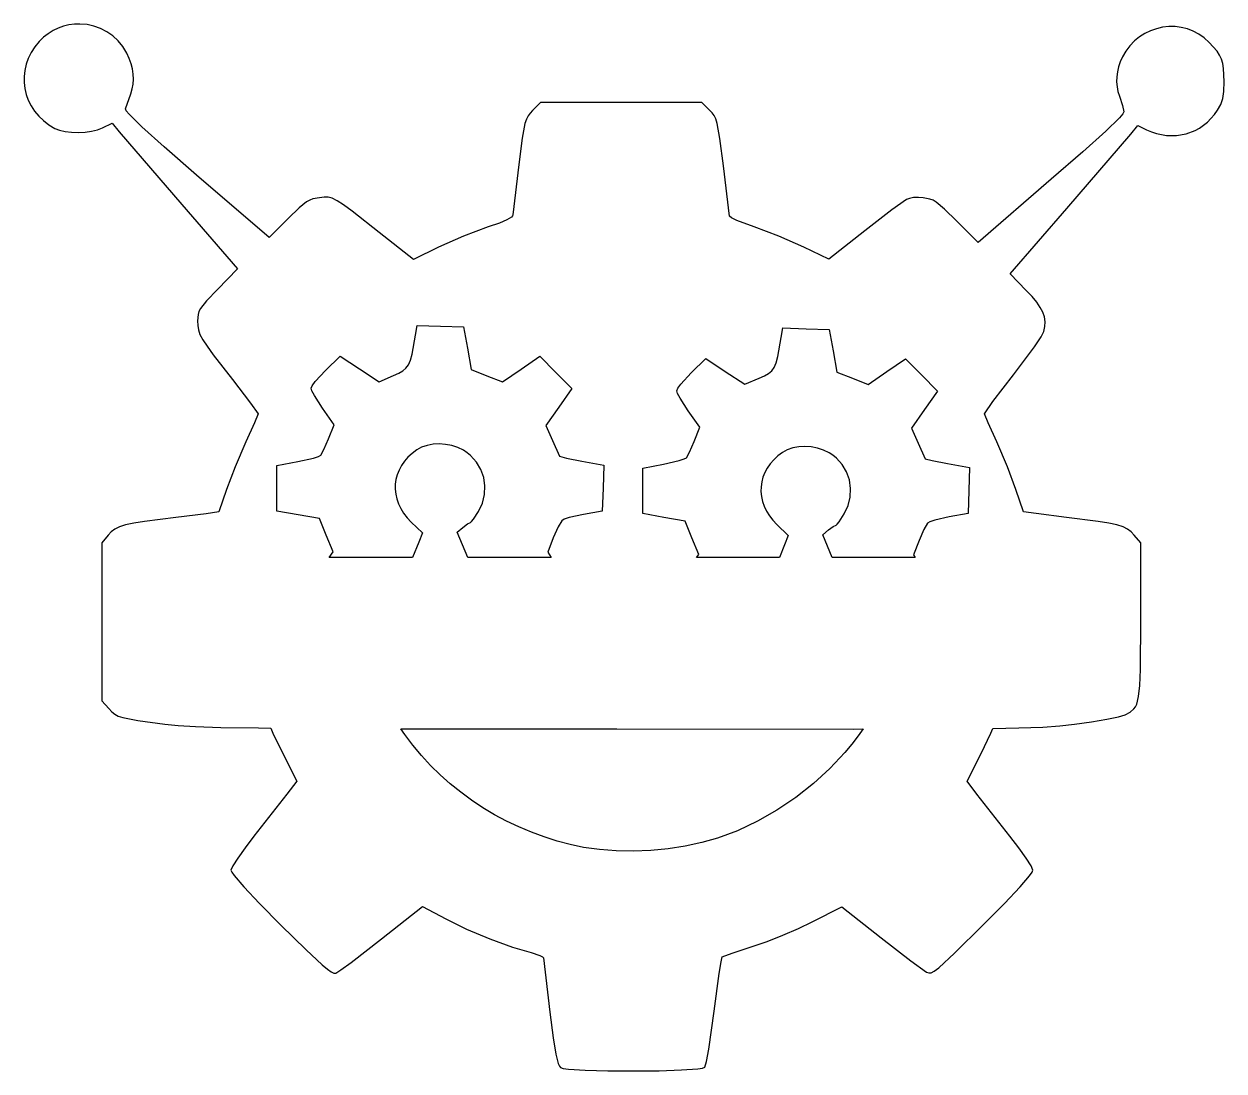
# Model space of a CAD drawing. Extents: x 4 to 116, y 15 to 112.
import ezdxf

# ---------------------------------------------------------------- set-up
doc = ezdxf.new("R2010")
doc.units = 0
doc.layers.get('0').update_dxf_attribs({"linetype": 'CONTINUOUS'})

msp = doc.modelspace()

# ---------------------------------------------------------------- linework, layer by layer
at = {"color": 7}
for points in [[(9.651224, 112.282751), (9.140799, 112.265663), (8.632578, 112.19621), (8.130972, 112.074392), (7.640391, 111.899105), (7.164692, 111.670351), (6.708286, 111.387026), (6.276133, 111.04858), (5.872092, 110.655012), (5.46309, 110.158919), (5.124644, 109.639123), (4.856753, 109.100585), (4.657765, 108.548268), (4.527127, 107.986579), (4.463737, 107.420481), (4.466493, 106.855485), (4.534844, 106.296553), (4.668238, 105.747543), (4.865022, 105.213966), (5.125195, 104.701336), (5.447105, 104.213511), (5.829648, 103.756002), (6.272825, 103.33322), (6.775534, 102.950676), (7.33612, 102.612782), (7.767722, 102.439149), (8.290273, 102.316779), (8.875664, 102.246223), (9.49523, 102.226931), (10.119757, 102.25835), (10.721133, 102.341032), (11.270695, 102.473875), (11.739227, 102.656879), (12.631645, 103.100056), (13.292001, 102.306306), (19.0974, 95.552816), (24.242995, 89.592525), (22.39477, 87.693037), (21.372817, 86.618168), (20.819397, 85.923086), (20.673325, 85.647476), (20.591745, 85.382343), (20.547648, 84.771597), (20.56253, 84.340545), (20.627574, 83.940915), (20.773095, 83.522543), (21.029961, 83.032513), (21.429041, 82.420663), (22.000651, 81.634079), (23.784935, 79.332204), (25.459527, 77.154905), (26.155712, 76.152796), (25.821675, 75.323215), (25.018003, 73.558775), (24.024162, 71.259105), (23.233169, 69.141888), (22.531472, 67.087507), (21.333681, 66.905056), (18.531302, 66.559994), (15.621988, 66.192335), (14.628147, 66.030277), (13.874084, 65.864912), (13.310742, 65.683562), (12.888511, 65.473549), (12.55668, 65.220542), (12.266741, 64.912412), (11.664813, 64.197487), (11.664813, 56.877898), (11.664813, 49.55831), (12.330681, 48.846142), (12.606289, 48.561712), (12.873077, 48.339573), (13.188373, 48.163737), (13.609501, 48.017664), (15.000768, 47.754735), (17.508246, 47.423454), (18.74352, 47.290612), (20.343147, 47.187533), (22.695734, 47.110365), (26.192092, 47.055241), (27.333659, 47.049179), (27.524931, 46.576237), (28.439947, 44.69108), (29.735855, 42.133991), (28.819183, 40.930689), (25.774271, 37.03911), (24.947448, 35.958176), (24.270004, 35.001268), (23.811393, 34.273112), (23.64217, 33.876237), (23.716584, 33.692129), (23.940378, 33.372978), (24.825629, 32.341653), (26.27753, 30.805416), (28.275135, 28.785764), (30.607326, 26.489951), (32.093404, 25.104748), (32.583985, 24.697399), (32.940621, 24.448801), (33.190322, 24.337456), (33.358442, 24.33966), (33.831385, 24.642829), (34.787743, 25.342322), (37.596737, 27.51411), (41.388545, 30.518233), (43.557028, 29.360128), (45.483525, 28.419755), (47.633815, 27.511352), (49.719615, 26.747922), (51.453738, 26.243006), (52.277804, 25.988896), (52.528056, 25.862116), (52.620109, 25.756836), (53.208808, 20.713215), (53.512527, 18.358423), (53.756163, 16.828801), (53.971138, 15.961741), (54.077521, 15.72637), (54.188316, 15.595182), (54.433607, 15.516358), (54.92033, 15.44911), (56.478614, 15.347685), (58.584257, 15.289809), (60.958342, 15.274925), (63.321953, 15.301934), (65.396176, 15.370838), (66.900994, 15.48053), (67.353543, 15.549982), (67.558594, 15.629907), (67.710729, 16.141435), (67.924599, 17.292374), (68.4229, 20.830074), (68.888126, 24.312101), (69.065615, 25.402955), (69.173656, 25.840619), (70.08371, 26.188989), (72.049345, 26.834462), (73.321549, 27.277088), (74.776207, 27.848698), (76.23362, 28.475429), (77.514643, 29.083971), (80.261902, 30.477443), (83.912048, 27.6001), (86.651588, 25.48233), (88.111757, 24.432266), (88.304131, 24.358953), (88.522964, 24.374388), (88.82007, 24.522114), (89.248365, 24.846226), (90.705778, 26.196155), (93.311922, 28.771983), (95.31559, 30.7977), (96.771902, 32.338346), (97.659358, 33.371875), (97.884252, 33.691579), (97.958669, 33.876237), (97.789445, 34.272561), (97.330834, 35.001268), (96.653391, 35.958176), (95.826567, 37.03911), (92.781655, 40.930689), (91.864983, 42.133991), (93.160891, 44.69108), (94.075906, 46.576237), (94.256706, 47.022721), (96.643468, 47.06296), (98.879749, 47.147297), (100.454571, 47.264704), (101.828751, 47.420146), (103.404674, 47.636224), (104.811927, 47.868837), (105.896169, 48.089323), (106.50471, 48.26957), (106.973242, 48.517065), (107.328226, 48.819683), (107.468234, 49.020877), (107.586194, 49.271679), (107.76203, 49.967312), (107.871724, 51.000841), (107.930703, 52.467073), (107.959365, 57.075234), (107.959365, 64.197487), (107.357989, 64.912412), (107.068051, 65.220542), (106.737321, 65.472999), (106.315091, 65.683011), (105.75175, 65.864912), (104.997136, 66.030828), (104.001642, 66.194539), (101.085711, 66.56716), (98.280577, 66.914976), (97.086094, 67.094673), (96.391012, 69.141888), (95.600016, 71.259105), (94.606176, 73.558775), (93.802503, 75.325972), (93.468468, 76.161062), (94.25836, 77.293258), (96.157848, 79.773176), (98.099227, 82.371054), (98.723203, 83.292134), (98.991094, 83.786023), (99.077084, 84.254004), (99.090865, 84.700491), (99.025821, 85.137602), (98.878095, 85.576921), (98.641624, 86.030573), (98.311997, 86.509578), (97.884252, 87.026617), (97.352881, 87.592716), (95.84641, 89.125095), (101.109965, 95.202243), (107.033877, 102.07259), (107.694232, 102.86634), (108.484124, 102.491514), (108.94935, 102.294179), (109.416781, 102.14039), (110.349988, 101.962347), (111.268311, 101.954079), (112.155217, 102.110624), (112.994718, 102.427022), (113.391593, 102.644201), (113.770829, 102.899965), (114.129669, 103.193762), (114.467015, 103.524491), (114.780104, 103.892152), (115.067287, 104.296193), (115.377622, 104.83914), (115.561727, 105.373268), (115.649921, 106.032521), (115.672521, 106.950294), (115.627874, 108.156354), (115.557318, 108.616067), (115.439908, 109.016801), (115.265726, 109.386666), (115.025394, 109.752122), (114.30165, 110.579496), (113.843589, 111.000624), (113.34915, 111.349544), (112.824944, 111.626805), (112.278139, 111.833511), (111.713694, 111.971314), (111.139327, 112.040216), (110.561102, 112.042972), (109.986184, 111.979032), (109.420086, 111.850598), (108.869422, 111.658224), (108.341359, 111.403011), (107.841958, 111.086614), (107.377835, 110.709583), (106.955052, 110.27302), (106.580778, 109.778029), (106.261624, 109.225711), (106.058777, 108.768754), (105.903334, 108.306835), (105.795294, 107.842712), (105.735765, 107.379691), (105.724188, 106.919426), (105.760569, 106.465225), (105.846006, 106.020394), (105.979952, 105.586588), (106.262724, 104.735511), (106.402735, 104.142404), (106.302413, 103.954439), (105.985464, 103.59174), (104.709402, 102.353159), (102.596043, 100.446505), (99.666333, 97.891071), (92.891896, 92.048189), (90.871143, 94.059574), (89.757686, 95.140507), (89.009137, 95.762829), (88.708725, 95.945833), (88.424849, 96.065998), (87.804731, 96.188919), (87.348324, 96.214826), (86.906801, 96.193328), (86.521503, 96.128836), (86.233216, 96.025759), (84.882737, 95.055069), (82.373607, 93.115893), (79.039306, 90.487147), (76.729713, 91.607217), (74.428941, 92.618697), (72.141397, 93.476939), (70.530747, 94.08052), (70.039615, 94.322504), (69.858265, 94.480151), (69.287755, 99.156662), (68.95317, 101.676267), (68.701264, 103.078007), (68.571176, 103.498585), (68.421246, 103.80506), (68.236037, 104.053658), (68.002321, 104.298949), (67.282434, 105.018285), (59.812364, 105.018285), (52.341745, 105.018285), (51.603115, 104.279657), (51.362236, 104.028302), (51.172617, 103.779153), (51.019931, 103.477087), (50.890394, 103.067534), (50.6429, 101.706032), (50.318234, 99.254778), (49.767017, 94.597009), (49.733393, 94.495585), (49.634175, 94.385893), (49.225173, 94.136744), (48.51576, 93.837985), (47.483334, 93.476939), (45.190829, 92.616492), (42.879584, 91.600051), (40.555109, 90.472816), (37.387275, 92.970373), (34.883656, 94.928289), (34.078879, 95.521948), (33.482465, 95.910555), (33.028815, 96.132695), (32.650129, 96.228055), (32.279162, 96.234669), (31.850317, 96.192226), (31.221933, 96.073715), (30.943015, 95.96292), (30.656935, 95.798107), (29.970672, 95.243033), (28.978486, 94.285021), (27.181523, 92.498532), (20.460556, 98.28078), (17.455881, 100.89299), (15.384414, 102.758854), (14.199852, 103.921366), (13.925347, 104.252647), (13.855343, 104.424075), (14.350885, 105.820303), (14.487036, 106.266236), (14.571371, 106.720438), (14.603893, 107.181805), (14.585152, 107.650338), (14.515148, 108.124383), (14.39388, 108.60394), (14.220799, 109.088458), (13.997005, 109.576284), (13.627691, 110.190889), (13.190026, 110.729426), (12.693381, 111.189691), (12.147678, 111.571132), (11.561185, 111.872647), (10.943273, 112.09203), (10.303863, 112.229283), (9.651224, 112.282751), (9.651224, 112.282751)], [(40.905129, 84.351018), (43.053766, 84.284323), (45.202956, 84.217073), (45.55408, 82.239866), (45.905754, 80.263207), (47.359309, 79.693251), (48.812863, 79.123845), (50.534309, 80.313366), (52.255204, 81.503441), (53.742933, 80.002482), (55.230664, 78.500972), (54.032874, 76.785589), (52.83453, 75.069658), (53.446933, 73.683351), (54.102326, 72.228143), (54.727406, 72.069943), (56.169384, 71.787171), (58.192894, 71.41565), (58.126197, 69.286857), (58.059502, 67.157513), (56.306086, 66.848282), (54.992539, 66.548971), (54.534479, 66.394629), (54.296354, 66.262891), (53.961765, 65.680254), (53.519142, 64.666018), (52.998795, 63.345859), (53.320703, 62.861893), (45.581642, 62.861893), (44.604888, 65.197942), (45.138463, 65.642772), (45.564003, 65.959722), (45.837406, 66.095872), (45.948751, 66.179105), (46.128998, 66.39904), (46.596979, 67.117273), (46.954168, 67.889526), (47.148195, 68.688238), (47.184023, 69.490254), (47.067167, 70.274084), (46.803684, 71.017672), (46.399093, 71.699526), (45.857799, 72.296491), (45.538095, 72.556666), (45.186421, 72.787626), (44.671585, 73.039532), (44.116511, 73.220329), (43.537182, 73.330573), (42.95124, 73.369709), (42.374119, 73.338289), (41.822352, 73.235764), (41.313031, 73.062129), (40.862136, 72.817392), (40.428879, 72.493276), (40.047989, 72.142152), (39.719466, 71.766224), (39.444409, 71.369899), (39.221719, 70.955936), (39.052496, 70.527091), (38.936739, 70.087222), (38.875003, 69.639084), (38.867287, 69.185985), (38.913589, 68.730681), (39.015014, 68.277032), (39.170456, 67.82779), (39.381572, 67.386818), (39.647256, 66.955769), (39.968614, 66.539601), (40.346197, 66.139969), (41.401776, 65.124629), (41.051752, 64.270247), (40.480695, 62.861893), (32.752655, 62.861893), (33.105433, 63.378932), (32.475947, 64.91627), (31.845906, 66.454161), (29.877516, 66.805838), (27.908576, 67.157513), (27.908576, 69.259848), (27.908576, 71.362183), (29.852712, 71.740316), (31.278707, 72.068289), (31.754404, 72.214912), (31.978198, 72.324603), (32.258766, 72.855977), (32.678242, 73.843202), (33.196385, 75.155095), (32.130335, 76.680308), (31.377375, 77.853294), (31.14862, 78.284344), (31.064283, 78.530738), (31.17067, 78.762248), (31.459504, 79.151407), (32.4098, 80.18714), (33.754767, 81.518876), (35.562753, 80.324943), (37.370739, 79.13101), (38.716806, 79.709786), (39.199669, 79.928068), (39.575047, 80.139735), (39.863885, 80.384475), (40.088229, 80.701422), (40.267925, 81.128616), (40.424471, 81.706288), (40.754098, 83.465769), (40.905129, 84.351018), (40.905129, 84.351018)], [(74.794947, 84.117304), (76.944137, 84.050607), (79.092773, 83.983359), (79.444448, 82.006149), (79.795572, 80.02949), (81.249126, 79.459534), (82.703234, 78.890128), (84.424126, 80.079652), (86.145021, 81.269727), (87.632753, 79.768768), (89.121032, 78.267255), (87.922691, 76.551875), (86.724901, 74.835941), (87.33675, 73.449634), (87.992696, 71.993876), (88.617773, 71.836226), (90.059754, 71.553454), (92.082712, 71.181934), (92.016017, 69.053143), (91.949319, 66.923796), (90.196454, 66.614565), (88.882907, 66.315254), (88.424849, 66.160915), (88.186724, 66.029174), (87.852136, 65.44654), (87.40951, 64.432304), (86.889162, 63.112145), (87.055628, 62.861893), (79.373892, 62.861893), (78.494705, 64.964228), (79.02828, 65.409058), (79.45382, 65.726005), (79.727223, 65.862158), (79.838568, 65.945391), (80.018815, 66.165324), (80.486796, 66.883559), (80.843985, 67.65581), (81.038013, 68.454521), (81.073841, 69.25654), (80.956984, 70.040367), (80.693504, 70.783958), (80.28891, 71.46581), (79.747617, 72.062777), (79.427912, 72.32295), (79.076238, 72.553909), (78.561403, 72.805815), (78.006328, 72.986615), (77.427552, 73.096857), (76.841058, 73.135992), (76.263936, 73.104573), (75.712722, 73.002047), (75.203398, 72.828415), (74.752503, 72.583675), (74.31925, 72.25956), (73.93836, 71.908436), (73.609836, 71.532507), (73.334227, 71.136185), (73.112087, 70.722222), (72.942863, 70.293377), (72.82711, 69.853505), (72.765374, 69.405367), (72.757105, 68.952268), (72.803959, 68.496965), (72.904831, 68.043315), (73.060273, 67.594074), (73.27139, 67.153101), (73.537074, 66.722052), (73.858985, 66.305884), (74.236017, 65.906255), (75.291593, 64.890915), (74.942123, 64.036533), (74.465322, 62.861893), (66.802326, 62.861893), (66.995803, 63.145216), (66.365765, 64.682556), (65.736277, 66.220447), (63.767336, 66.572122), (61.798946, 66.923796), (61.798946, 69.026131), (61.798946, 71.128467), (63.742532, 71.506602), (65.169075, 71.834573), (65.644775, 71.981198), (65.868568, 72.09089), (66.148586, 72.62226), (66.568059, 73.609488), (67.086202, 74.921378), (66.020153, 76.446592), (65.267192, 77.619578), (65.038437, 78.05063), (64.954101, 78.297021), (65.060487, 78.528534), (65.349322, 78.91769), (66.299618, 79.953423), (67.645135, 81.285159), (69.453121, 80.091226), (71.260556, 78.897297), (72.606624, 79.476072), (73.089489, 79.694351), (73.464864, 79.906018), (73.753702, 80.150758), (73.978046, 80.467708), (74.157743, 80.894899), (74.314288, 81.472574), (74.643915, 83.232052), (74.794947, 84.117304), (74.794947, 84.117304)], [(39.373854, 46.991301), (59.412182, 46.966497), (81.358267, 46.959881), (82.218164, 46.963189), (81.763411, 46.329843), (81.175266, 45.54877), (80.54192, 44.782032), (79.152856, 43.300915), (77.623234, 41.904686), (75.977305, 40.612088), (74.240976, 39.441857), (72.440708, 38.412186), (70.600752, 37.541818), (69.674157, 37.172505), (68.747015, 36.84949), (67.284641, 36.434426), (65.746197, 36.104249), (64.156493, 35.860612), (62.54033, 35.704616), (60.924718, 35.639022), (59.33336, 35.66438), (57.792161, 35.783441), (56.32703, 35.997865), (55.090654, 36.258037), (53.869162, 36.578294), (52.664756, 36.956977), (51.480747, 37.392438), (50.318234, 37.883019), (49.181626, 38.42707), (48.07203, 39.022934), (46.992753, 39.668958), (45.946544, 40.36349), (44.935615, 41.105424), (43.963272, 41.892008), (43.031169, 42.72214), (42.142059, 43.594711), (41.29925, 44.506975), (40.504947, 45.458372), (39.761909, 46.4467), (39.373854, 46.991301), (39.373854, 46.991301)]]:
    msp.add_lwpolyline(points, dxfattribs=at)

doc.saveas('drawing.dxf')
